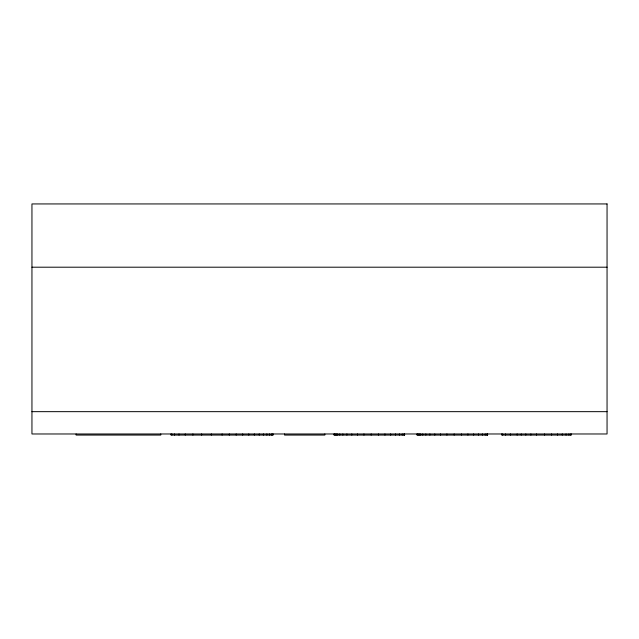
<?xml version="1.0" encoding="UTF-8"?>
<svg xmlns="http://www.w3.org/2000/svg" width="639" height="639" viewBox="0 0 639 639"><rect width="100%" height="100%" fill="white"/><g stroke="black" fill="none" stroke-linecap="round" stroke-linejoin="round"><path stroke-width="0.96" d="M31.95 267.198L607.05 267.198M31.95 411.66L607.05 411.66M571.306 433.977L571.306 435.063L501.655 435.063L501.655 433.977M570.707 433.977L570.707 435.063M568.902 433.977L568.902 435.063M566.042 433.977L566.042 435.063M562.272 433.977L562.272 435.063M557.48 433.977L557.48 435.063M551.561 433.977L551.561 435.063M544.548 433.977L544.548 435.063M536.48 433.977L536.48 435.063M530.897 433.977L530.897 435.063M525.817 433.977L525.817 435.063M521.232 433.977L521.232 435.063M517.135 433.977L517.135 435.063M510.401 433.977L510.401 435.063M505.553 433.977L505.553 435.063M502.629 433.977L502.629 435.063M487.597 433.977L487.597 435.063L416.995 435.063L416.995 433.977M487.453 433.977L487.453 435.063M486.886 433.977L486.886 435.063M485.209 433.977L485.209 435.063M482.405 433.977L482.405 435.063M478.491 433.977L478.491 435.063M473.611 433.977L473.611 435.063M467.924 433.977L467.924 435.063M461.438 433.977L461.438 435.063M454.153 433.977L454.153 435.063M446.925 433.977L446.925 435.063M440.479 433.977L440.479 435.063M434.8 433.977L434.8 435.063M429.895 433.977L429.895 435.063M425.854 433.977L425.854 435.063M422.77 433.977L422.77 435.063M420.646 433.977L420.646 435.063M419.48 433.977L419.48 435.063M418.529 433.977L418.529 435.063M417.307 433.977L417.307 435.063M404.615 433.977L404.615 435.063L334.013 435.063L334.013 433.977M404.471 433.977L404.471 435.063M403.904 433.977L403.904 435.063M402.227 433.977L402.227 435.063M399.431 433.977L399.431 435.063M395.509 433.977L395.509 435.063M390.629 433.977L390.629 435.063M384.942 433.977L384.942 435.063M378.456 433.977L378.456 435.063M371.171 433.977L371.171 435.063M363.95 433.977L363.95 435.063M357.497 433.977L357.497 435.063M351.817 433.977L351.817 435.063M346.913 433.977L346.913 435.063M342.871 433.977L342.871 435.063M339.788 433.977L339.788 435.063M337.664 433.977L337.664 435.063M336.497 433.977L336.497 435.063M335.547 433.977L335.547 435.063M334.325 433.977L334.325 435.063M324.836 433.977L324.836 435.063L284.547 435.063L284.547 433.977M273.109 433.977L273.109 435.063L170.964 435.063L170.964 433.977M272.717 433.977L272.701 435.063M271.551 433.977L271.551 435.063M269.61 433.977L269.61 435.063M266.878 433.977L266.878 435.063M263.412 433.977L263.412 435.063M259.242 433.977L259.242 435.063M254.362 433.977L254.362 435.063M248.779 433.977L248.779 435.063M242.66 433.977L242.66 435.063M236.174 433.977L236.174 435.063M229.321 433.977L229.321 435.063M222.108 433.977L222.108 435.063M211.341 433.977L211.341 435.063M201.605 433.977L201.605 435.063M192.906 433.977L192.906 435.063M185.246 433.977L185.246 435.063M179 433.977L179 435.063M174.535 433.977L174.535 435.063M171.859 433.977L171.859 435.063M160.764 433.977L160.764 435.063L76.113 435.063L76.113 433.977M607.05 203.937L31.95 203.937L31.95 433.977L607.05 433.977L607.05 203.937"/></g></svg>
